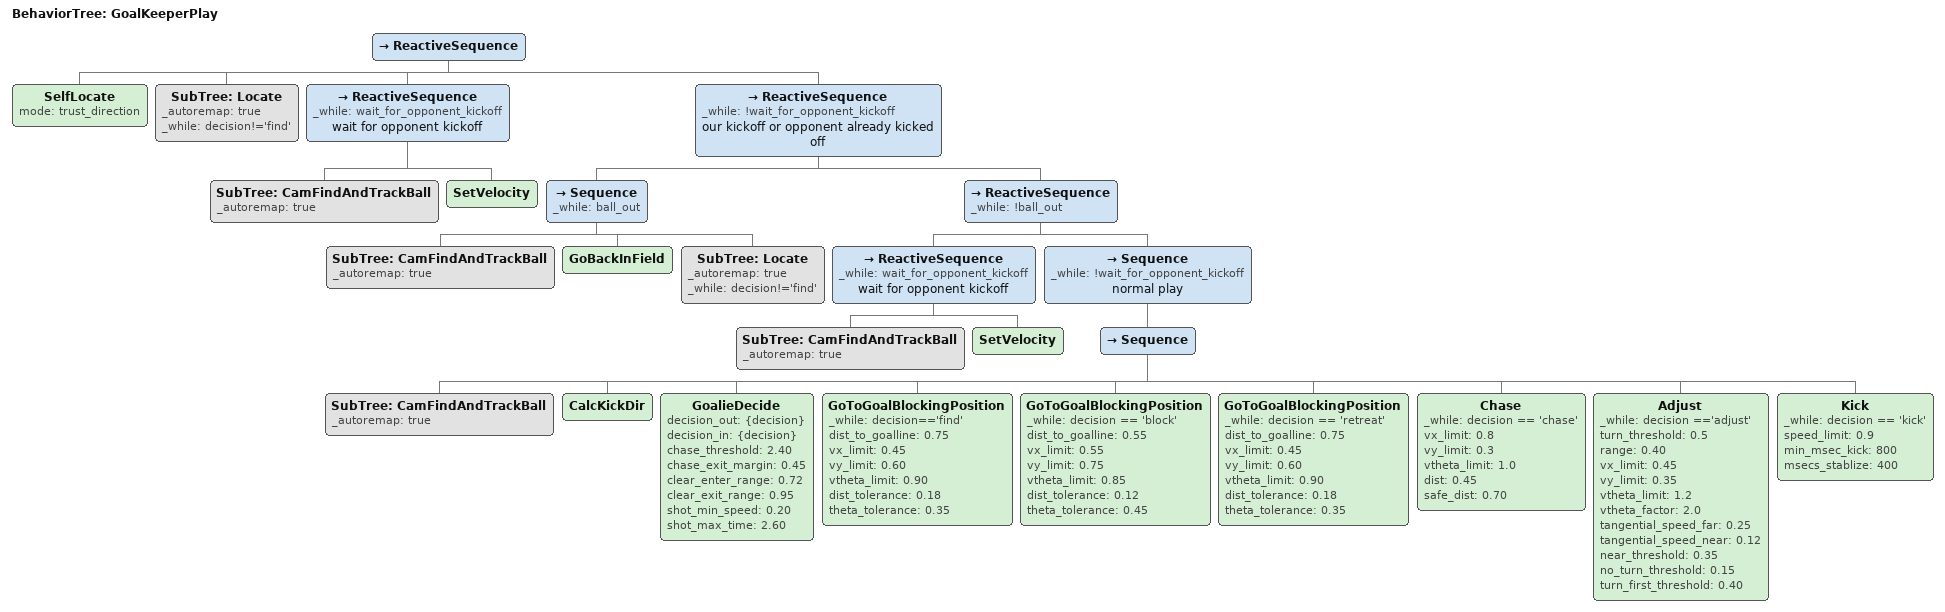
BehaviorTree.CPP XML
<root BTCPP_format="4" >
   <include path="./subtree_cam_find_and_track_ball.xml" />
   <include path="./subtree_find_ball.xml" />
   <include path="./subtree_locate.xml" />
   <BehaviorTree ID="GoalKeeperPlay">
      <ReactiveSequence >
         <SelfLocate mode="trust_direction" />
         <SubTree ID="Locate" _autoremap="true" _while="decision!='find'" />
         <ReactiveSequence _while="wait_for_opponent_kickoff" name="wait for opponent kickoff">
            <SubTree ID="CamFindAndTrackBall" _autoremap="true" />
            <SetVelocity />
         </ReactiveSequence>
         <ReactiveSequence _while="!wait_for_opponent_kickoff" name="our kickoff or opponent already kicked off">
            <Sequence _while="ball_out">
               <SubTree ID="CamFindAndTrackBall" _autoremap="true" />
               <GoBackInField />
               <SubTree ID="Locate" _autoremap="true" _while="decision!='find'" />
            </Sequence>
            <ReactiveSequence _while="!ball_out">
               <ReactiveSequence _while="wait_for_opponent_kickoff" name="wait for opponent kickoff">
                  <SubTree ID="CamFindAndTrackBall" _autoremap="true" />
                  <SetVelocity />
               </ReactiveSequence>
               <Sequence _while="!wait_for_opponent_kickoff" name="normal play">
                  <Sequence>
                     <SubTree ID="CamFindAndTrackBall" _autoremap="true" />
                     <CalcKickDir />
                     <GoalieDecide decision_out="{decision}" decision_in="{decision}"
                         chase_threshold="2.40" chase_exit_margin="0.45"
                         clear_enter_range="0.72" clear_exit_range="0.95"
                         shot_min_speed="0.20" shot_max_time="2.60"/>
                     <GoToGoalBlockingPosition _while="decision=='find'"
                         dist_to_goalline="0.75" vx_limit="0.45" vy_limit="0.60" vtheta_limit="0.90"
                         dist_tolerance="0.18" theta_tolerance="0.35" />
                     <GoToGoalBlockingPosition _while="decision == 'block'"
                         dist_to_goalline="0.55" vx_limit="0.55" vy_limit="0.75" vtheta_limit="0.85"
                         dist_tolerance="0.12" theta_tolerance="0.45" />
                     <GoToGoalBlockingPosition _while="decision == 'retreat'"
                         dist_to_goalline="0.75" vx_limit="0.45" vy_limit="0.60" vtheta_limit="0.90"
                         dist_tolerance="0.18" theta_tolerance="0.35" />
                     <Chase   _while="decision == 'chase'"  vx_limit="0.8"  vy_limit="0.3"  vtheta_limit="1.0"  dist="0.45" safe_dist="0.70" />
                     <Adjust _while="decision =='adjust'" turn_threshold="0.5" range="0.40" vx_limit="0.45" vy_limit="0.35" vtheta_limit="1.2" vtheta_factor="2.0" tangential_speed_far="0.25" tangential_speed_near="0.12" near_threshold="0.35" no_turn_threshold="0.15" turn_first_threshold="0.40" />
                     <Kick _while="decision == 'kick'" speed_limit="0.9" min_msec_kick="800" msecs_stablize="400"/>
                  </Sequence>
               </Sequence>
            </ReactiveSequence>
         </ReactiveSequence>
      </ReactiveSequence>
   </BehaviorTree>
</root>
